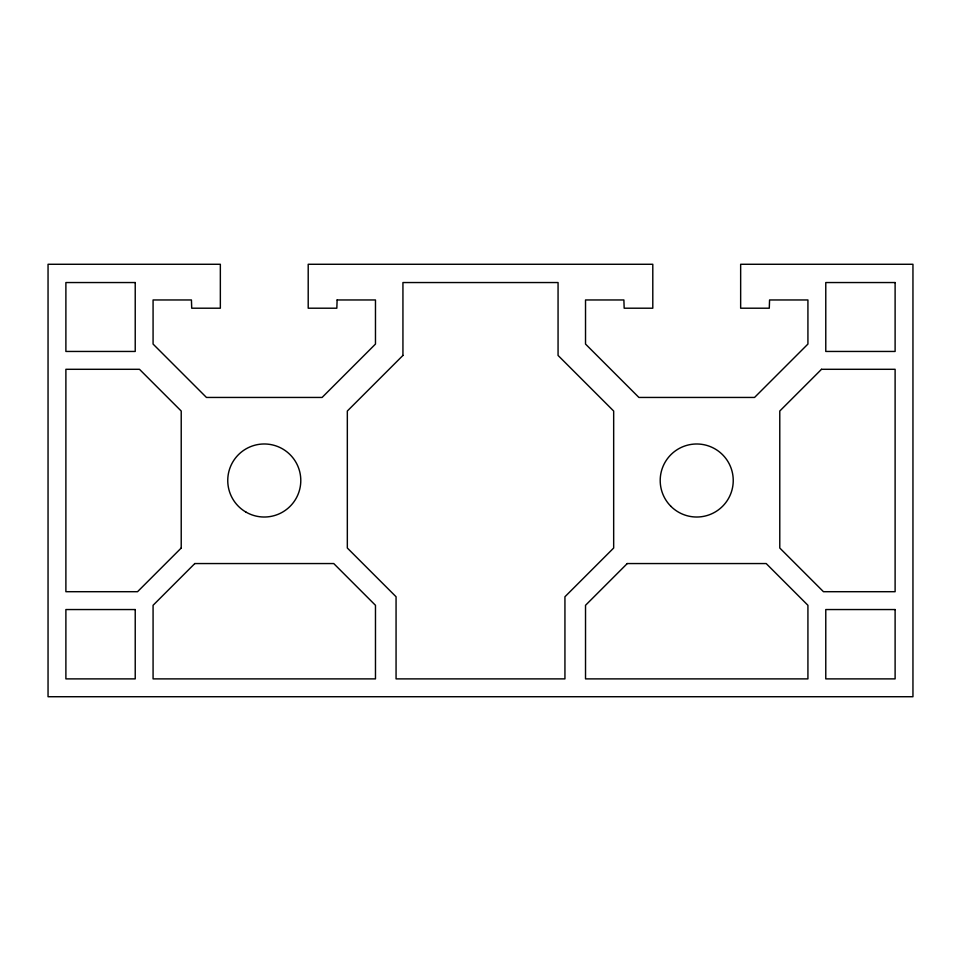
<?xml version="1.0" encoding="UTF-8"?>
<svg xmlns="http://www.w3.org/2000/svg" width="961" height="961" viewBox="0 0 961 961"><rect width="100%" height="100%" fill="white"/><g stroke="black" fill="none" stroke-linecap="round" stroke-linejoin="round"><path stroke-width="1.44" d="M337.119 299.964L336.83 308.205L308.205 308.205L308.205 264.275L652.795 264.275L652.795 308.205L624.169 308.205L623.881 299.964L585.525 299.964L585.525 344.062L638.909 397.446L754.541 397.446L807.925 344.062L807.925 299.964L769.569 299.964L769.28 308.205L740.655 308.205L740.655 264.275L912.95 264.275L912.95 696.725L48.05 696.725L48.05 264.275L220.345 264.275L220.345 308.205L191.719 308.205L191.431 299.964L153.075 299.964L153.075 344.062L206.459 397.446L322.091 397.446L375.475 344.062L375.475 299.964L337.119 299.964M181.221 548.022L137.543 591.7L65.889 591.7L65.889 369.3L139.477 369.3L181.221 411.032L181.221 548.022M194.807 563.554L153.075 605.298L153.075 678.886L375.475 678.886L375.475 605.298L333.743 563.554L194.807 563.554M402.935 355.438L347.329 411.032L347.329 548.022L396.064 596.757L396.064 678.886L564.936 678.886L564.936 596.757L613.671 548.022L613.671 411.032L558.065 355.438L558.065 282.546L402.935 282.546L402.935 355.438M627.257 563.554L585.525 605.298L585.525 678.886L807.925 678.886L807.925 605.298L766.193 563.554L627.257 563.554M821.523 369.3L779.779 411.032L779.779 548.022L823.457 591.7L895.111 591.7L895.111 369.3L821.523 369.3M135.225 282.546L65.889 282.546L65.889 351.45L135.225 351.45L135.225 282.546M895.111 282.546L825.775 282.546L825.775 351.45L895.111 351.45L895.111 282.546M135.225 609.55L65.889 609.55L65.889 678.886L135.225 678.886L135.225 609.55M895.111 609.55L825.775 609.55L825.775 678.886L895.111 678.886L895.111 609.55M246.016 512.129A36.518 36.518 0 0 0 300.793 480.5A36.518 36.518 0 0 0 246.016 448.871A36.518 36.518 0 0 0 246.016 512.129M670.898 506.327A36.518 36.518 0 0 0 731.994 489.954A36.518 36.518 0 0 0 687.271 445.231A36.518 36.518 0 0 0 670.898 506.327"/></g></svg>
